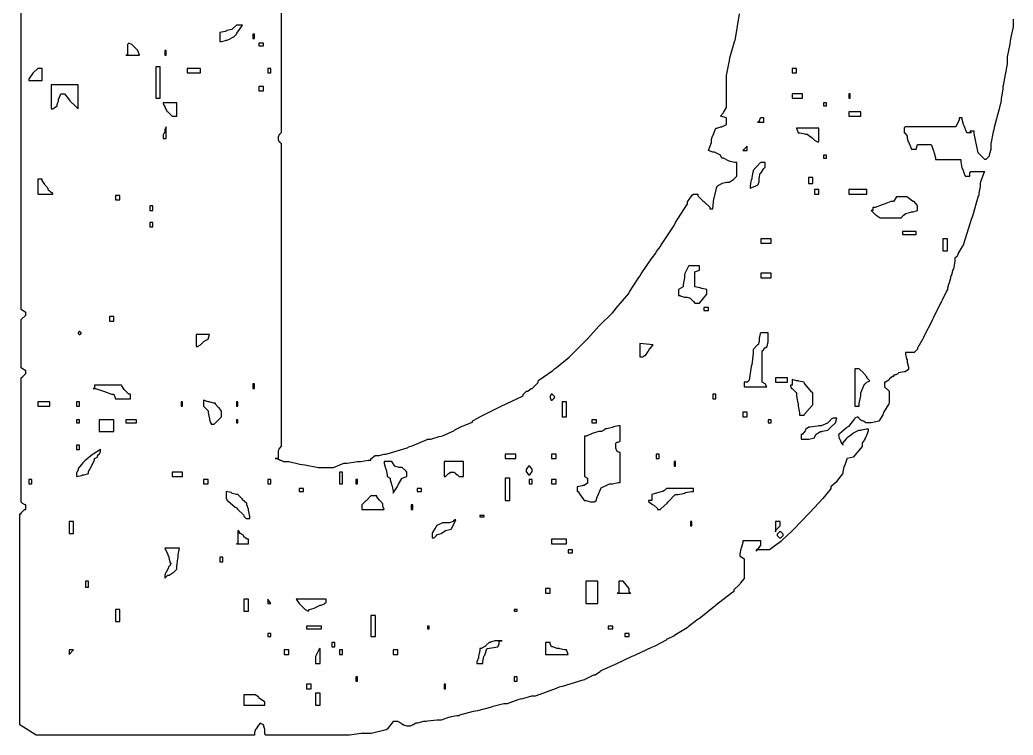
# Model space of a CAD drawing. Extents: x 114 to 248, y 19 to 327.
# Drawn here: x 216.36 to 239.82, y 104.67 to 121.55 of the extents above; entities that cross this region are included whole.
import ezdxf

# ---------------------------------------------------------------- set-up
doc = ezdxf.new("R2010")
doc.units = 0
doc.header["$MEASUREMENT"] = 0

msp = doc.modelspace()

# ---------------------------------------------------------------- linework, layer by layer
at = {"color": 7}
for points in [[(222.533, 133.809), (222.533, 118.886), (222.497, 118.85), (222.487, 118.842), (222.462, 118.78), (222.462, 118.78), (222.462, 118.746), (222.462, 118.728), (222.487, 118.674), (222.497, 118.674), (222.497, 118.666), (222.523, 118.64), (222.533, 118.64), (222.533, 111.478), (222.523, 111.478), (222.497, 111.452), (222.497, 111.442), (222.487, 111.434), (222.462, 111.372), (222.462, 111.372), (222.462, 111.195), (222.39, 111.195), (222.39, 111.195), (222.417, 111.195), (222.487, 111.171), (222.497, 111.161), (222.523, 111.161), (222.582, 111.125), (222.603, 111.125), (222.708, 111.125), (222.972, 111.064), (223.026, 111.055), (223.086, 111.046), (223.412, 110.985), (223.521, 110.985), (223.767, 110.985), (224.014, 111.089), (224.093, 111.089), (224.287, 111.117), (224.331, 111.125), (224.409, 111.125), (224.589, 111.161), (224.649, 111.161), (224.649, 111.187), (224.754, 111.265), (224.79, 111.265), (224.842, 111.265), (224.962, 111.301), (225.002, 111.301), (225.036, 111.311), (225.504, 111.452), (225.565, 111.478), (225.627, 111.496), (225.98, 111.646), (225.99, 111.654), (226.068, 111.654), (226.263, 111.716), (226.307, 111.724), (226.342, 111.734), (226.606, 111.849), (226.624, 111.867), (226.632, 111.876), (226.809, 111.963), (226.836, 111.971), (226.871, 111.981), (227.048, 112.054), (227.048, 112.077), (227.065, 112.095), (227.255, 112.197), (227.568, 112.352), (227.648, 112.396), (227.726, 112.431), (228.229, 112.668), (228.247, 112.677), (228.247, 112.704), (228.326, 112.783), (228.353, 112.783), (228.362, 112.793), (228.435, 112.853), (228.46, 112.853), (228.486, 112.871), (228.6, 112.991), (228.6, 113.029), (228.617, 113.047), (228.945, 113.278), (228.989, 113.312), (229.033, 113.348), (229.332, 113.586), (229.342, 113.594), (229.358, 113.612), (229.684, 113.939), (229.729, 113.983), (229.773, 114.027), (230.037, 114.318), (230.047, 114.336), (230.055, 114.346), (230.356, 114.636), (230.4, 114.689), (230.444, 114.742), (230.743, 115.095), (230.753, 115.112), (230.761, 115.13), (230.963, 115.447), (230.999, 115.499), (231.033, 115.553), (231.272, 115.905), (231.282, 115.923), (231.29, 115.933), (231.377, 116.047), (231.386, 116.064), (231.395, 116.082), (231.483, 116.196), (231.492, 116.204), (231.501, 116.222), (231.767, 116.629), (231.811, 116.699), (231.845, 116.771), (232.11, 117.184), (232.128, 117.192), (232.128, 117.255), (232.242, 117.413), (232.268, 117.439), (232.374, 117.439), (232.374, 117.395), (232.489, 117.281), (232.517, 117.263), (232.533, 117.246), (232.657, 117.126), (232.657, 117.086), (232.727, 117.086), (232.727, 117.086), (232.753, 117.335), (232.763, 117.369), (232.771, 117.405), (232.824, 117.607), (232.833, 117.615), (232.833, 117.625), (232.859, 117.651), (232.869, 117.651), (232.94, 117.687), (232.948, 117.697), (233.047, 117.722), (233.08, 117.722), (233.114, 117.722), (233.212, 117.784), (233.222, 117.792), (233.292, 117.864), (233.292, 118.181), (233.248, 118.181), (233.132, 118.208), (233.116, 118.217), (233.098, 118.226), (232.978, 118.287), (232.94, 118.287), (232.904, 118.357), (232.894, 118.366), (232.78, 118.419), (232.763, 118.427), (232.727, 118.427), (232.621, 118.463), (232.621, 118.463), (232.629, 118.491), (232.693, 118.656), (232.693, 118.71), (232.693, 118.737), (232.718, 118.807), (232.727, 118.816), (232.797, 118.992), (232.824, 118.992), (232.894, 119.018), (232.904, 119.027), (232.938, 119.027), (233.046, 119.08), (233.046, 119.098), (233.046, 119.239), (232.904, 119.275), (232.974, 119.345), (232.982, 119.363), (233.046, 119.483), (233.046, 119.521), (233.046, 120.121), (233.046, 120.237), (233.106, 120.51), (233.116, 120.58), (233.124, 120.651), (233.247, 121.065), (233.256, 121.073), (233.265, 121.109), (233.353, 121.69)], [(239.819, 121.565), (239.819, 121.496), (239.819, 121.382), (239.757, 121.101), (239.748, 121.039), (239.739, 120.977), (239.677, 120.679), (239.677, 120.58), (239.677, 120.51), (239.65, 120.341), (239.642, 120.297), (239.632, 120.263), (239.58, 119.998), (239.572, 119.98), (239.572, 119.91), (239.544, 119.733), (239.536, 119.698), (239.536, 119.645), (239.5, 119.485), (239.5, 119.485), (239.491, 119.451), (239.368, 119.01), (239.36, 118.956), (239.35, 118.904), (239.29, 118.627), (239.29, 118.533), (239.29, 118.489), (239.262, 118.384), (239.254, 118.357), (239.254, 118.331), (239.174, 118.251), (239.147, 118.251), (239.077, 118.321), (239.007, 118.393), (238.997, 118.411), (238.945, 118.64), (238.937, 118.674), (238.927, 118.71), (238.901, 118.87), (238.901, 118.922), (238.795, 118.922), (238.831, 118.886), (238.724, 118.886), (238.715, 118.904), (238.662, 119.046), (238.654, 119.063), (238.645, 119.08), (238.618, 119.2), (238.618, 119.239), (238.548, 119.239), (238.548, 119.187), (238.468, 119.027), (238.442, 119.027), (237.279, 119.027), (237.269, 119.027), (237.243, 119.002), (237.243, 118.992), (237.243, 118.886), (237.26, 118.886), (237.313, 118.807), (237.313, 118.78), (237.313, 118.754), (237.339, 118.674), (237.349, 118.674), (237.419, 118.497), (237.526, 118.497), (237.56, 118.604), (237.878, 118.604), (237.887, 118.595), (237.939, 118.455), (237.949, 118.427), (237.957, 118.411), (237.985, 118.291), (237.985, 118.251), (238.584, 118.251), (238.584, 118.199), (238.609, 118.058), (238.618, 118.04), (238.627, 118.014), (238.68, 117.873), (238.69, 117.864), (238.795, 117.864), (238.795, 117.934), (238.795, 117.943), (238.821, 117.968), (238.831, 117.968), (239.147, 117.968), (239.138, 117.952), (239.051, 117.723), (239.043, 117.687), (239.043, 117.617), (239.007, 117.458), (239.007, 117.405), (238.997, 117.388), (238.857, 116.92), (238.831, 116.84), (238.803, 116.761), (238.636, 116.232), (238.618, 116.204), (238.514, 116.028), (238.514, 116.012), (238.486, 115.958), (238.478, 115.958), (238.442, 115.923), (238.442, 115.861), (238.416, 115.703), (238.408, 115.675), (238.398, 115.649), (238.353, 115.499), (238.337, 115.499), (238.337, 115.455), (238.31, 115.34), (238.301, 115.322), (238.292, 115.306), (238.265, 115.214), (238.265, 115.182), (238.256, 115.165), (238.142, 114.935), (238.125, 114.899), (238.107, 114.865), (237.931, 114.512), (237.913, 114.476), (237.895, 114.442), (237.719, 114.089), (237.702, 114.053), (237.684, 114.019), (237.568, 113.816), (237.56, 113.807), (237.56, 113.78), (237.482, 113.701), (237.455, 113.701), (237.279, 113.701), (237.279, 113.657), (237.304, 113.552), (237.313, 113.524), (237.313, 113.472), (237.349, 113.352), (237.349, 113.312), (237.349, 113.295), (237.269, 113.242), (237.243, 113.242), (237.243, 113.242), (237.111, 113.216), (237.103, 113.206), (237.093, 113.198), (237.046, 113.171), (237.031, 113.171), (237.021, 113.171), (236.996, 113.145), (236.996, 113.135), (236.969, 113.135), (236.898, 113.075), (236.89, 113.065), (236.881, 113.049), (236.808, 112.995), (236.784, 112.995), (236.784, 112.889), (236.89, 112.783), (236.89, 112.5), (236.881, 112.484), (236.758, 112.281), (236.75, 112.254), (236.74, 112.227), (236.644, 112.077), (236.644, 112.077), (236.467, 112.043), (236.361, 112.043), (236.343, 112.043), (236.299, 112.069), (236.291, 112.077), (236.273, 112.077), (236.221, 112.105), (236.221, 112.113), (236.211, 112.113), (236.185, 112.139), (236.185, 112.147), (236.149, 112.183), (236.079, 112.147), (236.069, 112.131), (235.928, 111.955), (235.902, 111.937), (235.875, 111.911), (235.708, 111.77), (235.692, 111.76), (235.692, 111.76), (235.708, 111.672), (235.726, 111.654), (235.734, 111.638), (235.762, 111.548), (235.762, 111.548), (235.77, 111.548), (235.796, 111.523), (235.796, 111.514), (235.796, 111.558), (235.884, 111.664), (235.902, 111.69), (235.919, 111.708), (236.044, 111.795), (236.044, 111.795), (236.052, 111.804), (236.178, 111.867), (236.221, 111.867), (236.237, 111.876), (236.357, 111.901), (236.397, 111.901), (236.397, 111.849), (236.343, 111.69), (236.325, 111.69), (236.325, 111.672), (236.299, 111.628), (236.291, 111.618), (236.291, 111.618), (236.255, 111.566), (236.255, 111.548), (236.255, 111.478), (236.044, 111.231), (235.902, 111.195), (235.893, 111.179), (235.84, 111.037), (235.832, 111.019), (235.822, 111.002), (235.796, 110.883), (235.796, 110.842), (235.786, 110.834), (235.672, 110.684), (235.656, 110.666), (235.638, 110.64), (235.515, 110.528), (235.515, 110.49), (235.497, 110.464), (235.324, 110.253), (235.029, 109.934), (234.95, 109.854), (234.878, 109.776), (234.583, 109.477), (234.377, 109.282), (234.351, 109.255), (234.333, 109.238), (234.094, 109.062), (234.068, 109.044), (233.751, 109.044), (233.751, 109.008), (233.785, 109.044), (233.856, 109.149), (233.856, 109.255), (233.433, 109.255), (233.433, 109.211), (233.407, 109.106), (233.398, 109.079), (233.389, 109.062), (233.363, 108.942), (233.363, 108.902), (233.469, 108.832), (233.469, 108.409), (233.469, 108.365), (233.379, 108.26), (233.363, 108.233), (233.345, 108.216), (233.222, 108.096), (233.222, 108.056), (233.168, 108.022), (232.789, 107.731), (232.763, 107.703), (232.736, 107.677), (232.445, 107.448), (232.41, 107.421), (232.383, 107.404), (232.144, 107.226), (232.128, 107.208), (232.118, 107.2), (231.88, 107.06), (231.845, 107.032), (231.81, 107.016), (231.635, 106.928), (231.635, 106.928), (231.625, 106.91), (231.36, 106.769), (231.316, 106.751), (231.28, 106.733), (230.892, 106.557), (230.857, 106.539), (230.813, 106.522), (230.434, 106.345), (230.4, 106.327), (230.364, 106.31), (230.098, 106.196), (230.081, 106.186), (230.072, 106.17), (229.946, 106.08), (229.905, 106.08), (229.877, 106.072), (229.702, 105.984), (229.694, 105.974), (229.658, 105.966), (229.164, 105.815), (229.093, 105.797), (229.023, 105.771), (228.556, 105.596), (228.53, 105.587), (228.442, 105.587), (228.229, 105.526), (228.177, 105.517), (228.123, 105.499), (227.871, 105.41), (227.788, 105.41), (227.506, 105.34), (227.496, 105.332), (227.171, 105.243), (227.119, 105.234), (227.065, 105.226), (226.746, 105.137), (226.73, 105.128), (226.676, 105.128), (226.545, 105.102), (226.519, 105.092), (226.483, 105.084), (226.307, 105.022), (226.307, 105.022), (226.219, 105.022), (225.989, 104.997), (225.954, 104.987), (225.892, 104.987), (225.753, 104.951), (225.708, 104.951), (225.698, 104.943), (225.653, 104.915), (225.637, 104.915), (225.627, 104.907), (225.581, 104.881), (225.565, 104.881), (225.531, 104.881), (225.504, 104.881), (225.425, 104.907), (225.425, 104.915), (225.407, 104.915), (225.363, 104.943), (225.355, 104.951), (225.285, 104.987), (225.178, 104.987), (225.036, 104.811), (225.01, 104.793), (224.659, 104.705), (224.543, 104.705), (224.419, 104.705), (224.142, 104.669), (224.05, 104.669), (222.18, 104.669), (222.17, 104.669), (222.144, 104.696), (222.144, 104.705), (222.144, 104.811), (222.134, 104.829), (222.11, 104.915), (222.11, 104.915), (222.038, 104.951), (222.003, 104.915), (221.994, 104.907), (221.941, 104.821), (221.933, 104.811), (221.923, 104.803), (221.897, 104.729), (221.897, 104.705), (221.897, 104.669), (216.746, 104.669), (216.359, 104.915), (216.359, 109.89), (216.393, 109.89), (216.393, 109.89), (216.393, 109.918), (216.472, 109.996), (216.499, 109.996), (216.499, 110.103), (216.481, 110.103), (216.437, 110.129), (216.429, 110.137), (216.42, 110.137), (216.393, 110.164), (216.393, 110.173), (216.393, 113.101), (216.429, 113.135), (216.499, 113.206), (216.499, 113.278), (216.481, 113.278), (216.437, 113.304), (216.429, 113.312), (216.42, 113.312), (216.393, 113.339), (216.393, 113.348), (216.393, 114.476), (216.499, 114.583), (216.499, 114.653), (216.481, 114.653), (216.437, 114.68), (216.429, 114.689), (216.42, 114.689), (216.393, 114.715), (216.393, 114.723), (216.393, 123.965)]]:
    msp.add_lwpolyline(points, dxfattribs=at)
for points in [[(221.474, 121.426), (221.368, 121.32), (221.368, 121.32), (221.244, 121.295), (221.228, 121.285), (221.21, 121.277), (221.085, 121.249), (221.085, 121.249), (221.085, 121.039), (221.12, 121.039), (221.218, 121.065), (221.228, 121.073), (221.254, 121.073), (221.323, 121.101), (221.332, 121.109), (221.332, 121.109), (221.386, 121.143), (221.404, 121.143), (221.474, 121.215), (221.482, 121.233), (221.544, 121.32), (221.544, 121.32), (221.615, 121.426), (221.474, 121.426)], [(221.861, 121.109), (221.897, 121.109), (221.897, 121.215), (221.861, 121.215), (221.861, 121.109)], [(218.863, 120.72), (219.181, 120.72), (219.145, 120.826), (219.005, 120.967), (218.935, 121.003), (218.899, 120.967), (218.899, 120.72), (218.863, 120.72)], [(219.781, 120.72), (219.817, 120.72), (219.817, 120.826), (219.781, 120.826), (219.781, 120.72)], [(222.003, 120.933), (222.11, 120.933), (222.11, 121.003), (222.003, 121.003), (222.003, 120.933)], [(216.782, 120.403), (216.772, 120.395), (216.684, 120.307), (216.676, 120.297), (216.666, 120.289), (216.578, 120.166), (216.57, 120.157), (216.57, 120.121), (216.888, 120.121), (216.888, 120.403), (216.782, 120.403)], [(219.568, 119.698), (219.674, 119.698), (219.674, 120.438), (219.568, 120.438), (219.568, 119.698)], [(220.31, 120.297), (220.627, 120.297), (220.627, 120.403), (220.31, 120.403), (220.31, 120.297)], [(222.214, 120.297), (222.286, 120.297), (222.286, 120.403), (222.214, 120.403), (222.214, 120.297)], [(234.597, 120.297), (234.703, 120.297), (234.703, 120.403), (234.597, 120.403), (234.597, 120.297)], [(217.135, 119.451), (217.241, 119.521), (217.241, 119.549), (217.266, 119.619), (217.275, 119.628), (217.275, 119.672), (217.329, 119.804), (217.347, 119.804), (217.381, 119.804), (217.416, 119.804), (217.506, 119.689), (217.523, 119.662), (217.54, 119.636), (217.664, 119.521), (217.664, 119.521), (217.734, 119.451), (217.734, 120.015), (217.099, 120.015), (217.099, 119.451), (217.135, 119.451)], [(222.003, 119.874), (222.11, 119.874), (222.11, 119.98), (222.003, 119.98), (222.003, 119.874)], [(234.597, 119.698), (234.844, 119.698), (234.844, 119.804), (234.597, 119.804), (234.597, 119.698)], [(235.938, 119.698), (235.972, 119.698), (235.972, 119.804), (235.938, 119.804), (235.938, 119.698)], [(219.745, 119.592), (219.745, 119.575), (219.771, 119.521), (219.781, 119.521), (219.781, 119.487), (219.841, 119.389), (219.851, 119.379), (219.859, 119.371), (219.947, 119.284), (219.957, 119.275), (220.063, 119.275), (220.063, 119.592), (219.745, 119.592)], [(235.339, 119.521), (235.409, 119.521), (235.409, 119.592), (235.339, 119.592), (235.339, 119.521)], [(233.856, 119.239), (233.846, 119.231), (233.821, 119.169), (233.821, 119.169), (233.821, 119.16), (233.794, 119.133), (233.785, 119.133), (233.928, 119.133), (233.928, 119.239), (233.856, 119.239)], [(235.938, 119.275), (236.221, 119.275), (236.221, 119.379), (235.938, 119.379), (235.938, 119.275)], [(219.781, 118.956), (219.781, 118.886), (219.771, 118.886), (219.745, 118.834), (219.745, 118.816), (219.745, 118.746), (219.817, 118.746), (219.817, 119.027), (219.781, 118.956)], [(234.738, 118.886), (234.782, 118.886), (234.896, 118.86), (234.914, 118.85), (234.958, 118.85), (235.073, 118.763), (235.09, 118.746), (235.126, 118.71), (235.197, 118.674), (235.233, 118.674), (235.233, 118.992), (234.703, 118.992), (234.738, 118.886)], [(233.433, 118.463), (233.539, 118.463), (233.539, 118.569), (233.433, 118.463)], [(235.339, 118.287), (235.409, 118.287), (235.409, 118.357), (235.339, 118.357), (235.339, 118.287)], [(233.856, 118.181), (233.846, 118.172), (233.759, 118.084), (233.751, 118.074), (233.741, 118.066), (233.679, 117.993), (233.679, 117.968), (233.67, 117.952), (233.645, 117.832), (233.645, 117.792), (233.635, 117.776), (233.609, 117.631), (233.609, 117.581), (233.785, 117.651), (233.794, 117.661), (233.821, 117.734), (233.821, 117.758), (233.821, 117.802), (233.846, 117.934), (233.856, 117.934), (233.928, 118.04), (233.962, 118.074), (233.962, 118.181), (233.856, 118.181)], [(216.782, 117.439), (217.135, 117.439), (217.135, 117.449), (217.107, 117.475), (217.099, 117.475), (217.099, 117.475), (217.065, 117.503), (217.065, 117.511), (217.055, 117.511), (217.029, 117.537), (217.029, 117.545), (217.029, 117.573), (216.966, 117.643), (216.958, 117.651), (216.949, 117.661), (216.888, 117.76), (216.888, 117.792), (216.782, 117.792), (216.782, 117.439)], [(234.986, 117.687), (235.09, 117.687), (235.09, 117.828), (234.986, 117.828), (234.986, 117.687)], [(235.126, 117.439), (235.233, 117.439), (235.233, 117.545), (235.126, 117.545), (235.126, 117.439)], [(235.938, 117.439), (236.361, 117.439), (236.361, 117.545), (235.938, 117.545), (235.938, 117.439)], [(218.616, 117.299), (218.722, 117.299), (218.722, 117.405), (218.616, 117.405), (218.616, 117.299)], [(236.467, 117.052), (236.475, 117.044), (236.564, 116.955), (236.573, 116.946), (236.582, 116.938), (236.681, 116.876), (236.714, 116.876), (237.173, 116.876), (237.207, 116.91), (237.207, 116.92), (237.234, 116.946), (237.243, 116.946), (237.243, 116.946), (237.279, 116.973), (237.279, 116.982), (237.279, 116.982), (237.401, 117.008), (237.419, 117.016), (237.454, 117.016), (237.56, 117.052), (237.56, 117.052), (237.56, 117.158), (237.55, 117.176), (237.479, 117.263), (237.455, 117.263), (237.446, 117.273), (237.33, 117.361), (237.313, 117.369), (237.067, 117.369), (236.996, 117.263), (236.934, 117.263), (236.776, 117.202), (236.75, 117.192), (236.722, 117.184), (236.557, 117.122), (236.502, 117.122), (236.502, 117.052), (236.467, 117.052)], [(219.428, 117.052), (219.498, 117.052), (219.498, 117.158), (219.428, 117.158), (219.428, 117.052)], [(219.428, 116.663), (219.498, 116.663), (219.498, 116.769), (219.428, 116.769), (219.428, 116.663)], [(233.856, 116.276), (234.104, 116.276), (234.104, 116.381), (233.856, 116.381), (233.856, 116.276)], [(237.207, 116.487), (237.526, 116.487), (237.526, 116.557), (237.207, 116.557), (237.207, 116.487)], [(238.161, 116.1), (238.265, 116.1), (238.265, 116.381), (238.161, 116.381), (238.161, 116.1)], [(231.951, 115.042), (231.951, 115.033), (232.056, 115.006), (232.092, 115.006), (232.118, 115.006), (232.188, 114.979), (232.198, 114.97), (232.268, 114.899), (232.304, 114.865), (232.41, 114.865), (232.587, 115.076), (232.587, 115.182), (232.587, 115.182), (232.463, 115.209), (232.445, 115.218), (232.427, 115.227), (232.304, 115.252), (232.304, 115.252), (232.304, 115.605), (232.41, 115.641), (232.41, 115.747), (232.164, 115.747), (232.154, 115.739), (232.066, 115.562), (232.058, 115.535), (232.058, 115.465), (232.022, 115.306), (232.022, 115.252), (231.915, 115.182), (231.915, 115.042), (231.951, 115.042)], [(233.856, 115.465), (234.104, 115.465), (234.104, 115.571), (233.856, 115.571), (233.856, 115.465)], [(232.517, 114.689), (232.621, 114.689), (232.621, 114.759), (232.517, 114.759), (232.517, 114.689)], [(218.476, 114.44), (218.582, 114.44), (218.582, 114.547), (218.476, 114.547), (218.476, 114.44)], [(217.804, 114.16), (217.804, 114.16), (217.778, 114.194), (217.77, 114.194), (217.76, 114.194), (217.733, 114.161), (217.734, 114.16), (217.734, 114.151), (217.76, 114.124), (217.77, 114.124), (217.77, 114.124), (217.804, 114.151), (217.804, 114.16)], [(220.556, 113.841), (220.627, 113.877), (220.698, 113.947), (220.715, 113.965), (220.803, 114.017), (220.803, 114.017), (220.839, 114.124), (220.522, 114.124), (220.522, 113.841), (220.556, 113.841)], [(233.856, 114.16), (233.846, 114.151), (233.821, 114.026), (233.821, 113.983), (233.821, 113.957), (233.794, 113.877), (233.785, 113.877), (233.679, 113.771), (233.679, 113.683), (233.653, 113.472), (233.645, 113.418), (233.635, 113.366), (233.583, 113.047), (233.575, 113.029), (233.539, 112.995), (233.469, 112.995), (233.469, 112.889), (233.998, 112.889), (233.962, 112.959), (233.892, 112.995), (233.892, 113.735), (233.928, 113.771), (233.928, 113.78), (233.952, 113.807), (233.962, 113.807), (233.962, 113.807), (233.998, 113.833), (233.998, 113.841), (234.006, 113.841), (234.032, 113.949), (234.032, 113.983), (234.032, 114.027), (234.032, 114.126), (234.032, 114.16), (233.856, 114.16)], [(230.999, 113.594), (231.069, 113.594), (231.078, 113.594), (231.105, 113.622), (231.105, 113.63), (231.132, 113.63), (231.2, 113.719), (231.21, 113.735), (231.218, 113.753), (231.307, 113.869), (231.316, 113.877), (230.999, 113.911), (230.999, 113.594)], [(236.079, 112.43), (236.185, 112.43), (236.185, 112.492), (236.211, 112.642), (236.221, 112.677), (236.221, 112.748), (236.307, 112.951), (236.325, 112.959), (236.361, 112.995), (236.431, 113.029), (236.361, 113.101), (236.361, 113.127), (236.299, 113.198), (236.291, 113.206), (236.281, 113.216), (236.193, 113.304), (236.185, 113.312), (236.079, 113.312), (236.079, 112.43)], [(234.208, 112.995), (234.491, 112.995), (234.491, 113.101), (234.208, 113.101), (234.208, 112.995)], [(218.087, 112.853), (218.148, 112.853), (218.307, 112.793), (218.333, 112.783), (218.36, 112.775), (218.525, 112.713), (218.582, 112.713), (218.616, 112.606), (218.969, 112.606), (218.969, 112.713), (218.933, 112.713), (218.845, 112.802), (218.828, 112.819), (218.819, 112.828), (218.766, 112.916), (218.758, 112.925), (218.123, 112.925), (218.123, 112.853), (218.087, 112.853)], [(221.861, 112.853), (221.897, 112.853), (221.897, 112.959), (221.861, 112.959), (221.861, 112.853)], [(234.561, 112.925), (234.561, 112.907), (234.588, 112.853), (234.597, 112.853), (234.703, 112.748), (234.703, 112.686), (234.728, 112.536), (234.738, 112.5), (234.738, 112.43), (234.774, 112.273), (234.774, 112.219), (234.88, 112.219), (234.888, 112.245), (235.073, 112.449), (235.09, 112.466), (235.09, 112.748), (235.064, 112.766), (234.888, 112.969), (234.88, 112.995), (234.88, 112.995), (234.756, 113.021), (234.738, 113.029), (234.702, 113.029), (234.597, 113.065), (234.597, 113.065), (234.597, 112.925), (234.561, 112.925)], [(228.917, 112.713), (228.907, 112.713), (228.883, 112.66), (228.883, 112.642), (228.883, 112.626), (228.907, 112.572), (228.917, 112.572), (228.935, 112.572), (228.989, 112.626), (228.989, 112.642), (228.991, 112.649), (228.935, 112.713), (228.917, 112.713)], [(232.727, 112.606), (232.797, 112.606), (232.797, 112.713), (232.727, 112.713), (232.727, 112.606)], [(216.782, 112.43), (217.065, 112.43), (217.065, 112.536), (216.782, 112.536), (216.782, 112.43)], [(217.7, 112.43), (217.77, 112.43), (217.77, 112.536), (217.7, 112.536), (217.7, 112.43)], [(220.169, 112.43), (220.204, 112.43), (220.204, 112.536), (220.169, 112.536), (220.169, 112.43)], [(220.698, 112.43), (220.769, 112.36), (220.803, 112.324), (220.803, 112.28), (220.829, 112.165), (220.839, 112.147), (220.839, 112.121), (220.865, 112.043), (220.875, 112.043), (220.875, 112.007), (220.945, 112.007), (220.979, 112.043), (221.051, 112.113), (221.121, 112.183), (221.121, 112.29), (221.121, 112.317), (221.067, 112.396), (221.051, 112.396), (221.041, 112.405), (220.979, 112.477), (220.979, 112.5), (220.944, 112.5), (220.855, 112.528), (220.839, 112.536), (220.803, 112.536), (220.698, 112.572), (220.698, 112.572), (220.698, 112.43)], [(221.474, 112.43), (221.508, 112.43), (221.508, 112.536), (221.474, 112.536), (221.474, 112.43)], [(229.165, 112.183), (229.27, 112.183), (229.27, 112.536), (229.165, 112.536), (229.165, 112.183)], [(233.433, 112.183), (233.539, 112.183), (233.539, 112.29), (233.433, 112.29), (233.433, 112.183)], [(235.585, 112.147), (235.567, 112.147), (235.523, 112.123), (235.515, 112.113), (235.443, 112.043), (235.434, 112.034), (235.282, 111.971), (235.233, 111.971), (235.197, 111.963), (235.02, 111.937), (235.02, 111.937), (234.993, 111.937), (234.914, 111.884), (234.914, 111.867), (234.904, 111.849), (234.833, 111.76), (234.81, 111.76), (234.81, 111.654), (234.95, 111.654), (234.994, 111.654), (235.126, 111.682), (235.126, 111.69), (235.162, 111.76), (235.17, 111.77), (235.27, 111.831), (235.303, 111.831), (235.319, 111.84), (235.443, 111.867), (235.443, 111.867), (235.515, 111.937), (235.62, 112.043), (235.656, 112.147), (235.585, 112.147)], [(217.7, 112.043), (217.77, 112.043), (217.77, 112.113), (217.7, 112.113), (217.7, 112.043)], [(218.229, 111.831), (218.582, 111.831), (218.582, 112.113), (218.229, 112.113), (218.229, 111.831)], [(218.863, 112.043), (219.111, 112.043), (219.111, 112.113), (218.863, 112.113), (218.863, 112.043)], [(221.474, 112.043), (221.508, 112.043), (221.508, 112.113), (221.474, 112.113), (221.474, 112.043)], [(229.552, 110.419), (229.561, 110.385), (229.686, 110.207), (229.729, 110.207), (229.835, 110.173), (229.905, 110.173), (229.921, 110.173), (229.966, 110.199), (229.975, 110.207), (229.975, 110.235), (230.002, 110.305), (230.011, 110.313), (230.081, 110.49), (230.09, 110.508), (230.266, 110.588), (230.294, 110.596), (230.354, 110.596), (230.493, 110.632), (230.54, 110.632), (230.54, 111.337), (230.522, 111.337), (230.47, 111.363), (230.47, 111.372), (230.46, 111.381), (230.434, 111.442), (230.434, 111.442), (230.434, 111.548), (230.434, 111.558), (230.46, 111.584), (230.47, 111.584), (230.487, 111.584), (230.54, 111.61), (230.54, 111.618), (230.54, 111.971), (230.496, 111.971), (230.38, 111.946), (230.364, 111.937), (230.346, 111.928), (230.226, 111.901), (230.188, 111.901), (230.152, 111.867), (230.142, 111.858), (230.096, 111.831), (230.081, 111.831), (230.037, 111.831), (229.921, 111.804), (229.905, 111.795), (229.877, 111.786), (229.739, 111.724), (229.694, 111.724), (229.694, 110.772), (229.765, 110.736), (229.765, 110.632), (229.765, 110.614), (229.684, 110.56), (229.658, 110.56), (229.64, 110.552), (229.518, 110.526), (229.518, 110.526), (229.518, 110.419), (229.552, 110.419)], [(229.871, 112.043), (229.975, 112.043), (229.975, 112.113), (229.871, 112.113), (229.871, 112.043)], [(234.032, 112.043), (234.104, 112.043), (234.104, 112.113), (234.032, 112.113), (234.032, 112.043)], [(217.7, 111.408), (217.77, 111.408), (217.77, 111.514), (217.7, 111.514), (217.7, 111.408)], [(218.087, 111.301), (218.077, 111.293), (217.892, 111.143), (217.876, 111.125), (217.848, 111.099), (217.734, 110.96), (217.734, 110.913), (217.725, 110.913), (217.7, 110.86), (217.7, 110.842), (217.7, 110.772), (217.7, 110.772), (217.822, 110.8), (217.84, 110.808), (217.875, 110.808), (217.981, 110.842), (217.981, 110.842), (217.981, 110.887), (218.043, 111.002), (218.053, 111.019), (218.061, 111.037), (218.123, 111.157), (218.123, 111.195), (218.193, 111.231), (218.193, 111.249), (218.219, 111.293), (218.229, 111.301), (218.229, 111.301), (218.263, 111.355), (218.263, 111.372), (218.263, 111.408), (218.087, 111.301)], [(227.824, 111.195), (228.071, 111.195), (228.071, 111.301), (227.824, 111.301), (227.824, 111.195)], [(228.917, 111.195), (229.023, 111.195), (229.023, 111.301), (228.917, 111.301), (228.917, 111.195)], [(231.386, 111.195), (231.458, 111.195), (231.458, 111.301), (231.386, 111.301), (231.386, 111.195)], [(224.966, 111.125), (224.966, 111.081), (224.992, 110.967), (225.002, 110.949), (225.01, 110.932), (225.036, 110.812), (225.036, 110.772), (225.108, 110.736), (225.108, 110.692), (225.133, 110.588), (225.142, 110.56), (225.151, 110.544), (225.178, 110.424), (225.178, 110.383), (225.187, 110.393), (225.275, 110.534), (225.285, 110.56), (225.293, 110.578), (225.379, 110.728), (225.389, 110.736), (225.495, 110.772), (225.495, 110.878), (225.486, 110.896), (225.387, 110.985), (225.355, 110.985), (225.319, 110.985), (225.213, 111.019), (225.213, 111.019), (225.142, 111.125), (224.966, 111.125)], [(226.377, 110.772), (226.413, 110.772), (226.483, 110.842), (226.491, 110.842), (226.519, 110.87), (226.519, 110.878), (226.624, 110.878), (226.624, 110.87), (226.65, 110.842), (226.66, 110.842), (226.66, 110.834), (226.686, 110.808), (226.696, 110.808), (226.696, 110.808), (226.73, 110.782), (226.73, 110.772), (226.836, 110.772), (226.836, 111.125), (226.377, 111.125), (226.377, 110.772)], [(228.388, 111.019), (228.37, 111.019), (228.317, 110.94), (228.317, 110.913), (228.317, 110.887), (228.37, 110.808), (228.388, 110.808), (228.406, 110.808), (228.46, 110.887), (228.46, 110.913), (228.466, 110.928), (228.407, 111.019), (228.388, 111.019)], [(231.811, 111.019), (231.845, 111.019), (231.845, 111.125), (231.811, 111.125), (231.811, 111.019)], [(219.957, 110.772), (220.204, 110.772), (220.204, 110.878), (219.957, 110.878), (219.957, 110.772)], [(223.908, 110.596), (223.978, 110.596), (223.978, 110.878), (223.908, 110.878), (223.908, 110.596)], [(227.824, 110.207), (227.93, 110.207), (227.93, 110.736), (227.824, 110.736), (227.824, 110.207)], [(216.57, 110.596), (216.642, 110.596), (216.642, 110.702), (216.57, 110.702), (216.57, 110.596)], [(220.698, 110.596), (220.803, 110.596), (220.803, 110.702), (220.698, 110.702), (220.698, 110.596)], [(222.214, 110.596), (222.286, 110.596), (222.286, 110.702), (222.214, 110.702), (222.214, 110.596)], [(224.296, 110.596), (224.331, 110.596), (224.331, 110.702), (224.296, 110.702), (224.296, 110.596)], [(228.388, 110.596), (228.46, 110.596), (228.46, 110.702), (228.388, 110.702), (228.388, 110.596)], [(228.917, 110.596), (229.023, 110.596), (229.023, 110.702), (228.917, 110.702), (228.917, 110.596)], [(221.228, 110.279), (221.228, 110.261), (221.252, 110.207), (221.262, 110.207), (221.27, 110.199), (221.447, 110.049), (221.474, 110.031), (221.5, 110.005), (221.641, 109.864), (221.651, 109.854), (221.651, 109.838), (221.703, 109.784), (221.721, 109.784), (221.791, 109.784), (221.791, 109.828), (221.765, 109.944), (221.757, 109.96), (221.757, 110.005), (221.721, 110.104), (221.721, 110.137), (221.711, 110.147), (221.615, 110.22), (221.615, 110.243), (221.605, 110.253), (221.517, 110.341), (221.508, 110.349), (221.473, 110.349), (221.385, 110.375), (221.368, 110.383), (221.35, 110.393), (221.228, 110.419), (221.228, 110.419), (221.228, 110.279)], [(222.956, 110.419), (223.062, 110.419), (223.062, 110.49), (222.956, 110.49), (222.956, 110.419)], [(224.649, 110.313), (224.639, 110.305), (224.551, 110.217), (224.543, 110.207), (224.534, 110.199), (224.445, 110.112), (224.437, 110.103), (224.437, 109.996), (224.966, 109.996), (224.932, 110.067), (224.932, 110.103), (224.932, 110.129), (224.868, 110.199), (224.86, 110.207), (224.85, 110.217), (224.79, 110.29), (224.79, 110.313), (224.649, 110.313)], [(225.742, 110.419), (225.848, 110.419), (225.848, 110.49), (225.742, 110.49), (225.742, 110.419)], [(231.21, 110.207), (231.21, 110.181), (231.298, 110.112), (231.316, 110.103), (231.333, 110.094), (231.422, 110.021), (231.422, 109.996), (231.492, 109.996), (231.501, 110.006), (231.651, 110.147), (231.669, 110.173), (231.685, 110.191), (231.827, 110.341), (231.845, 110.349), (231.898, 110.349), (232.03, 110.375), (232.058, 110.383), (232.084, 110.393), (232.222, 110.419), (232.268, 110.419), (232.268, 110.49), (231.635, 110.49), (231.599, 110.455), (231.589, 110.447), (231.544, 110.419), (231.528, 110.419), (231.282, 110.349), (231.282, 110.207), (231.21, 110.207)], [(225.601, 109.996), (225.637, 109.996), (225.637, 110.103), (225.601, 110.103), (225.601, 109.996)], [(227.225, 109.82), (227.329, 109.82), (227.329, 109.854), (227.225, 109.854), (227.225, 109.82)], [(217.523, 109.431), (217.628, 109.431), (217.628, 109.714), (217.523, 109.714), (217.523, 109.431)], [(226.66, 109.75), (226.642, 109.75), (226.598, 109.723), (226.59, 109.714), (226.59, 109.714), (226.509, 109.678), (226.483, 109.678), (226.343, 109.678), (226.343, 109.678), (226.209, 109.618), (226.201, 109.608), (226.191, 109.591), (226.103, 109.449), (226.095, 109.431), (226.095, 109.325), (226.131, 109.325), (226.147, 109.325), (226.201, 109.379), (226.201, 109.397), (226.307, 109.431), (226.413, 109.502), (226.413, 109.502), (226.544, 109.529), (226.554, 109.538), (226.66, 109.75)], [(232.198, 109.608), (232.234, 109.608), (232.234, 109.714), (232.198, 109.714), (232.198, 109.608)], [(234.208, 109.467), (234.208, 109.485), (234.235, 109.538), (234.244, 109.538), (234.315, 109.608), (234.315, 109.714), (234.208, 109.714), (234.208, 109.467)], [(221.474, 109.185), (221.757, 109.185), (221.757, 109.291), (221.729, 109.291), (221.651, 109.345), (221.651, 109.361), (221.641, 109.379), (221.568, 109.431), (221.544, 109.431), (221.544, 109.467), (221.508, 109.502), (221.508, 109.185), (221.474, 109.185)], [(234.315, 109.467), (234.297, 109.467), (234.244, 109.415), (234.244, 109.397), (234.244, 109.379), (234.297, 109.325), (234.315, 109.325), (234.331, 109.325), (234.385, 109.379), (234.385, 109.397), (234.385, 109.415), (234.331, 109.467), (234.315, 109.467)], [(228.917, 109.185), (229.27, 109.185), (229.27, 109.291), (228.917, 109.291), (228.917, 109.185)], [(219.921, 108.726), (219.921, 108.709), (219.895, 108.656), (219.887, 108.656), (219.877, 108.647), (219.851, 108.585), (219.851, 108.585), (219.817, 108.515), (219.807, 108.507), (219.781, 108.443), (219.781, 108.443), (219.781, 108.373), (219.851, 108.443), (219.885, 108.443), (219.983, 108.507), (219.993, 108.515), (220.063, 108.585), (220.063, 108.657), (220.088, 108.833), (220.097, 108.868), (220.097, 108.922), (220.133, 109.079), (220.133, 109.079), (219.781, 109.079), (219.817, 109.008), (219.851, 108.938), (219.851, 108.922), (219.877, 108.868), (219.887, 108.868), (219.877, 108.85), (219.911, 108.736), (219.921, 108.726)], [(221.085, 108.762), (221.156, 108.762), (221.156, 108.868), (221.085, 108.868), (221.085, 108.762)], [(229.306, 108.972), (229.412, 108.972), (229.412, 109.044), (229.306, 109.044), (229.306, 108.972)], [(217.91, 108.162), (217.981, 108.162), (217.981, 108.303), (217.91, 108.303), (217.91, 108.162)], [(229.729, 107.774), (230.011, 107.774), (230.011, 108.303), (229.729, 108.303), (229.729, 107.774)], [(230.47, 108.02), (230.787, 108.02), (230.777, 108.02), (230.753, 108.048), (230.753, 108.056), (230.753, 108.126), (230.61, 108.303), (230.504, 108.303), (230.504, 108.02), (230.47, 108.02)], [(228.776, 108.02), (228.883, 108.02), (228.883, 108.126), (228.776, 108.126), (228.776, 108.02)], [(221.651, 107.597), (221.757, 107.597), (221.757, 107.88), (221.651, 107.88), (221.651, 107.597)], [(222.214, 107.774), (222.286, 107.774), (222.214, 107.88), (222.214, 107.774)], [(222.956, 107.774), (223.096, 107.633), (223.168, 107.597), (223.202, 107.633), (223.308, 107.667), (223.449, 107.738), (223.475, 107.738), (223.555, 107.765), (223.555, 107.774), (223.591, 107.81), (223.591, 107.88), (222.885, 107.88), (222.956, 107.774)], [(218.616, 107.351), (218.722, 107.351), (218.722, 107.633), (218.616, 107.633), (218.616, 107.351)], [(224.649, 106.998), (224.755, 106.998), (224.755, 107.491), (224.649, 107.491), (224.649, 106.998)], [(228.035, 107.597), (228.107, 107.597), (228.107, 107.633), (228.035, 107.633), (228.035, 107.597)], [(223.132, 107.174), (223.485, 107.174), (223.485, 107.244), (223.132, 107.244), (223.132, 107.174)], [(225.99, 107.174), (226.024, 107.174), (226.024, 107.244), (225.99, 107.244), (225.99, 107.174)], [(230.258, 107.174), (230.364, 107.174), (230.364, 107.244), (230.258, 107.244), (230.258, 107.174)], [(222.214, 106.998), (222.286, 106.998), (222.286, 107.068), (222.214, 107.068), (222.214, 106.998)], [(230.646, 106.998), (230.753, 106.998), (230.753, 107.068), (230.646, 107.068), (230.646, 106.998)], [(223.731, 106.751), (223.802, 106.751), (223.802, 106.856), (223.731, 106.856), (223.731, 106.751)], [(227.754, 106.892), (227.754, 106.892), (227.646, 106.892), (227.612, 106.892), (227.576, 106.892), (227.471, 106.866), (227.471, 106.856), (227.444, 106.856), (227.373, 106.795), (227.365, 106.785), (227.356, 106.769), (227.256, 106.715), (227.225, 106.715), (227.225, 106.671), (227.197, 106.557), (227.189, 106.539), (227.189, 106.495), (227.153, 106.396), (227.153, 106.363), (227.295, 106.363), (227.295, 106.407), (227.32, 106.522), (227.329, 106.539), (227.338, 106.557), (227.391, 106.707), (227.401, 106.715), (227.648, 106.751), (227.682, 106.821), (227.682, 106.892), (227.754, 106.892)], [(228.776, 106.575), (229.306, 106.575), (229.27, 106.679), (229.225, 106.679), (229.111, 106.707), (229.093, 106.715), (229.049, 106.715), (228.95, 106.751), (228.917, 106.751), (228.883, 106.821), (228.883, 106.856), (228.776, 106.856), (228.776, 106.575)], [(217.523, 106.575), (217.628, 106.679), (217.523, 106.679), (217.523, 106.575)], [(222.603, 106.575), (222.709, 106.575), (222.709, 106.679), (222.603, 106.679), (222.603, 106.575)], [(223.449, 106.715), (223.431, 106.699), (223.344, 106.527), (223.344, 106.469), (223.344, 106.363), (223.449, 106.363), (223.449, 106.715)], [(223.908, 106.575), (223.978, 106.575), (223.978, 106.679), (223.908, 106.679), (223.908, 106.575)], [(225.178, 106.575), (225.285, 106.575), (225.285, 106.679), (225.178, 106.679), (225.178, 106.575)], [(224.296, 105.94), (224.331, 105.94), (224.331, 106.046), (224.296, 106.046), (224.296, 105.94)], [(228.035, 105.94), (228.107, 105.94), (228.107, 106.046), (228.035, 106.046), (228.035, 105.94)], [(223.132, 105.763), (223.238, 105.763), (223.238, 105.869), (223.132, 105.869), (223.132, 105.763)], [(226.377, 105.763), (226.413, 105.763), (226.413, 105.869), (226.377, 105.869), (226.377, 105.763)], [(221.651, 105.374), (222.144, 105.374), (222.144, 105.445), (222.134, 105.454), (222.012, 105.543), (222.003, 105.551), (221.994, 105.569), (221.92, 105.621), (221.897, 105.621), (221.651, 105.621), (221.651, 105.374)], [(223.344, 105.374), (223.449, 105.374), (223.449, 105.657), (223.344, 105.657), (223.344, 105.374)]]:
    msp.add_lwpolyline(points, close=True, dxfattribs=at)

doc.saveas('drawing.dxf')
